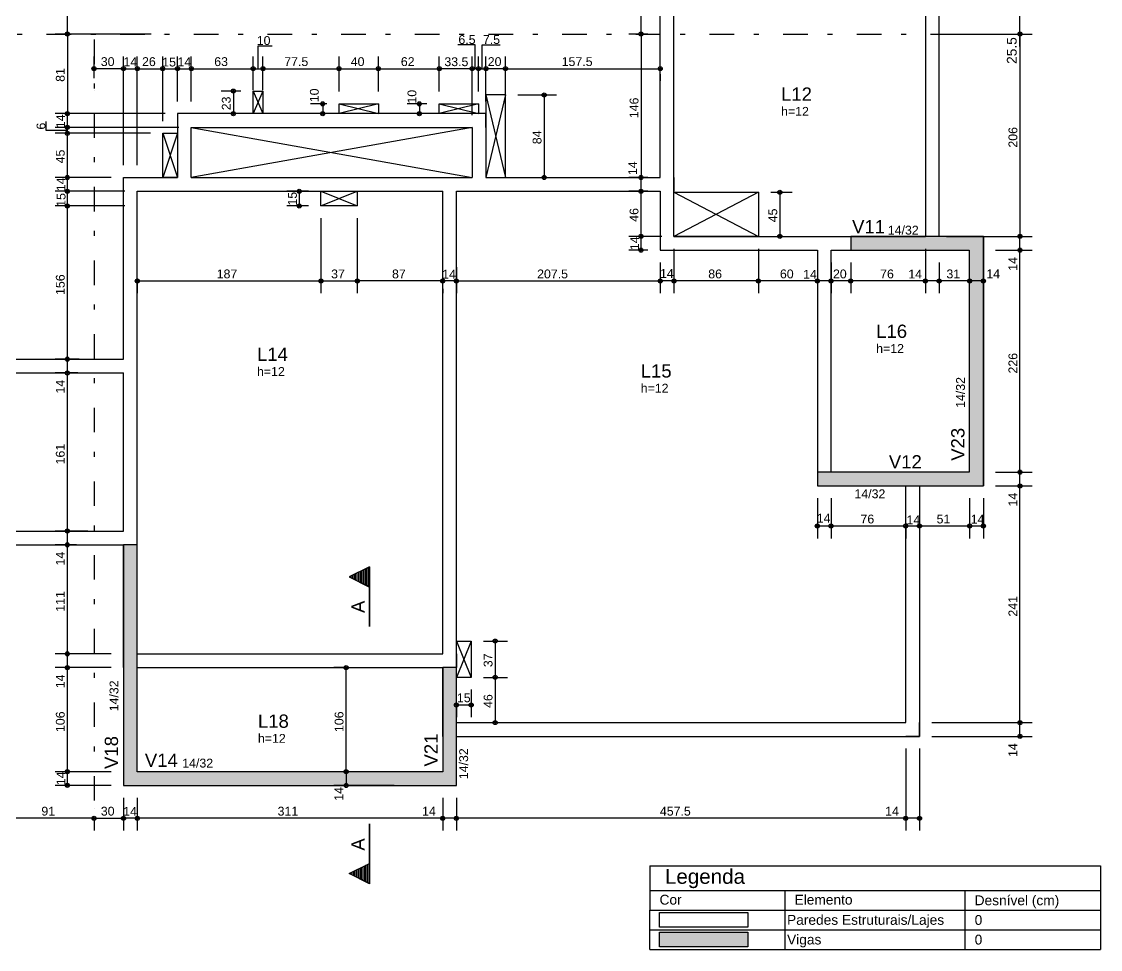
# Model space of a CAD drawing. Extents: x 0 to 119, y 0 to 84.
# Drawn here: x 25.12 to 47.09, y 36.44 to 55.34 of the extents above; entities that cross this region are included whole.
import ezdxf

# ---------------------------------------------------------------- set-up
doc = ezdxf.new("R2010")
doc.units = 0
doc.header["$MEASUREMENT"] = 0
doc.linetypes.add('ESTILO_TQS_0003', pattern=[1.5, 0.5, -0.4, 0.1, -0.5])
for name, color, linetype in [('10', 252, 'CONTINUOUS'), ('18', 6, 'CONTINUOUS'), ('20', 1, 'CONTINUOUS'), ('25', 130, 'CONTINUOUS'), ('3', 7, 'CONTINUOUS'), ('32', 250, 'CONTINUOUS'), ('37', 7, 'CONTINUOUS'), ('38', 7, 'CONTINUOUS'), ('9', 8, 'CONTINUOUS')]:
    doc.layers.add(name, color=color, linetype=linetype)
doc.styles.add('TQS_ARIAL', font='arial.ttf')

msp = doc.modelspace()

# ---------------------------------------------------------------- linework, layer by layer
at = {"layer": '10', "color": 252, "linetype": 'Continuous'}
for p, q in [((29.831946, 53.92191), (30.031946, 53.46191)), ((30.031946, 53.92191), (29.831946, 53.46191)), ((34.57158, 53.84158), (34.97158, 52.16158)), ((34.97158, 53.84158), (34.57158, 52.16158)), ((31.581514, 53.661696), (32.381514, 53.46158)), ((32.381514, 53.661696), (31.581514, 53.46158)), ((33.621496, 53.661696), (34.421496, 53.461696)), ((34.421496, 53.661696), (33.621496, 53.461696)), ((28.57158, 53.18158), (34.29158, 52.16158)), ((34.29158, 53.18158), (28.57158, 52.16158)), ((27.99158, 53.06158), (28.29158, 52.16158)), ((28.29158, 53.06158), (27.99158, 52.16158)), ((31.212033, 51.881608), (31.952033, 51.581608)), ((31.212033, 51.581608), (31.952033, 51.881608)), ((38.401624, 51.86158), (40.121621, 50.96158)), ((40.121621, 51.86158), (38.401624, 50.96158)), ((33.97158, 42.722565), (34.27158, 41.982565)), ((34.27158, 42.722565), (33.97158, 41.982565))]:
    msp.add_line(p, q, dxfattribs=at)
for points in [[(29.831946, 53.92191), (30.031946, 53.92191), (30.031946, 53.46191), (29.831946, 53.46191), (29.831946, 53.92191)], [(34.57158, 52.16158), (34.97158, 52.16158), (34.97158, 53.84158), (34.57158, 53.84158), (34.57158, 52.16158)], [(31.581514, 53.661696), (32.381514, 53.661696), (32.381514, 53.46158), (31.581514, 53.46158), (31.581514, 53.661696)], [(33.621496, 53.661696), (34.421496, 53.661696), (34.421496, 53.461696), (33.621496, 53.461696), (33.621496, 53.661696)], [(28.29158, 52.16158), (27.99158, 52.16158), (27.99158, 53.06158), (28.29158, 53.06158), (28.29158, 52.16158)], [(31.952033, 51.581608), (31.212033, 51.581608), (31.212033, 51.881608), (31.952033, 51.881608), (31.952033, 51.581608)], [(38.401624, 51.86158), (40.121621, 51.86158), (40.121621, 50.96158), (38.401624, 50.96158), (38.401624, 51.86158)], [(33.97158, 41.982565), (33.97158, 42.722565), (34.27158, 42.722565), (34.27158, 41.982565), (33.97158, 41.982565)]]:
    msp.add_lwpolyline(points, dxfattribs=at)
at = {"layer": '18', "color": 6, "linetype": 'ESTILO_TQS_0003'}
msp.add_line((26.59158, 75.972553), (26.59158, 39.08876), dxfattribs=at)
at = {"layer": '20', "color": 1, "linetype": 'ESTILO_TQS_0003'}
msp.add_line((10.627108, 55.08158), (45.984108, 55.08158), dxfattribs=at)
at = {"layer": '25', "color": 130, "linetype": 'Continuous'}
for points in [[(44.70158, 50.96158), (42.001624, 50.96158), (42.001624, 50.68158), (44.411622, 50.68158), (44.411622, 46.16158), (41.321624, 46.16158), (41.321624, 45.88158), (44.70158, 45.88158), (44.70158, 50.96158)], [(27.19158, 44.681629), (27.19158, 39.78044), (33.97158, 39.78044), (33.97158, 42.18158), (33.69158, 42.18158), (33.69158, 40.061465), (27.47158, 40.061465), (27.47158, 44.681629), (27.19158, 44.681629)], [(38.107709, 36.793181), (39.907709, 36.793181), (39.907709, 36.493181), (38.107709, 36.493181), (38.107709, 36.793181)]]:
    msp.add_lwpolyline(points, dxfattribs=at)
for points in [[(44.411622, 50.68158), (44.70158, 50.96158), (42.001624, 50.96158)], [(44.411622, 50.68158), (42.001624, 50.96158), (42.001624, 50.68158)], [(44.411622, 50.68158), (44.70158, 45.88158), (44.70158, 50.96158)], [(44.411622, 50.68158), (44.411622, 46.16158), (44.70158, 45.88158)], [(41.321624, 46.16158), (41.321624, 45.88158), (44.70158, 45.88158)], [(41.321624, 46.16158), (44.70158, 45.88158), (44.411622, 46.16158)], [(27.47158, 40.061465), (27.47158, 44.681629), (27.19158, 44.681629)], [(27.47158, 40.061465), (27.19158, 44.681629), (27.19158, 39.78044)], [(33.69158, 42.18158), (33.69158, 40.061465), (33.97158, 39.78044)], [(33.69158, 42.18158), (33.97158, 39.78044), (33.97158, 42.18158)], [(27.47158, 40.061465), (27.19158, 39.78044), (33.97158, 39.78044)], [(27.47158, 40.061465), (33.97158, 39.78044), (33.69158, 40.061465)], [(38.107709, 36.793181), (39.907709, 36.793181), (39.907709, 36.493181)], [(38.107709, 36.793181), (39.907709, 36.493181), (38.107709, 36.493181)], [(38.107709, 36.793181), (38.107709, 36.493181), (38.107709, 36.793181)]]:
    msp.add_solid(points, dxfattribs=at)
at = {"layer": '3', "color": 7, "linetype": 'Continuous'}
for p, q in [((44.70158, 50.96158), (44.70158, 45.881582)), ((44.70158, 50.96158), (44.70158, 45.881582)), ((27.19158, 44.681629), (27.19158, 39.78044)), ((27.47158, 44.681629), (27.19158, 44.681629)), ((27.47158, 40.061465), (27.47158, 44.681629)), ((32.199799, 44.23615), (31.784967, 44.028734)), ((32.198061, 44.233329), (31.788869, 44.028734)), ((32.072159, 44.170377), (32.072159, 43.88709)), ((32.104069, 44.186332), (32.104069, 43.871135)), ((32.135979, 44.202287), (32.135979, 43.85518)), ((32.167889, 44.218243), (32.167889, 43.839224)), ((32.19806, 44.233329), (32.19806, 43.020195)), ((32.199799, 43.020195), (32.199799, 44.23615)), ((31.784967, 44.028734), (32.198061, 43.822187)), ((31.78887, 44.028734), (32.19806, 43.824138)), ((31.816877, 44.042738), (31.816877, 44.014731)), ((31.848787, 44.058692), (31.848787, 43.998776)), ((31.880698, 44.074648), (31.880698, 43.982821)), ((31.912608, 44.090602), (31.912608, 43.966866)), ((31.944518, 44.106556), (31.944518, 43.950911)), ((31.976617, 44.122606), (31.97643, 43.934955)), ((32.008338, 44.138465), (32.008338, 43.919001)), ((32.040248, 44.15442), (32.040248, 43.903046)), ((33.97158, 42.18158), (33.69158, 42.18158)), ((33.69158, 42.18158), (33.69158, 40.061465)), ((33.97158, 39.781465), (33.97158, 42.18158)), ((33.69158, 40.061465), (27.47158, 40.061465)), ((27.19158, 39.78044), (33.97158, 39.78044)), ((32.19806, 37.784691), (32.19806, 38.997825)), ((32.199799, 38.997825), (32.199799, 37.78187)), ((31.784967, 37.989286), (32.198061, 38.195833)), ((31.78887, 37.989286), (32.19806, 38.193882)), ((31.848787, 37.959328), (31.848787, 38.019244)), ((31.880698, 37.943373), (31.880698, 38.035199)), ((31.912608, 37.927418), (31.912608, 38.051154)), ((31.944518, 37.911464), (31.944518, 38.067109)), ((31.976617, 37.895414), (31.97643, 38.083065)), ((32.008338, 37.879555), (32.008338, 38.099019)), ((32.040248, 37.8636), (32.040248, 38.114974)), ((32.072159, 37.847644), (32.072159, 38.13093)), ((32.104069, 37.831688), (32.104069, 38.146885)), ((32.135979, 37.815733), (32.135979, 38.162841)), ((32.167889, 37.799777), (32.167889, 38.178796)), ((37.907709, 38.143181), (37.907709, 37.243181)), ((37.907709, 38.143181), (47.085941, 38.143181)), ((47.085941, 38.143181), (47.085941, 37.243181)), ((32.199799, 37.78187), (31.784967, 37.989286)), ((32.198061, 37.784691), (31.788869, 37.989286)), ((31.816877, 37.975283), (31.816877, 38.00329)), ((37.907709, 37.643181), (47.085941, 37.643181)), ((40.657709, 37.643181), (40.657709, 37.243181)), ((44.328017, 37.643181), (44.328017, 37.243181)), ((44.328017, 37.643181), (44.328017, 37.243181)), ((37.907709, 37.243181), (47.085941, 37.243181)), ((37.907709, 36.843181), (37.907709, 37.243181)), ((40.657709, 37.243181), (40.657709, 36.843181)), ((44.328017, 37.243181), (44.328017, 36.843181)), ((44.328017, 37.243181), (44.328017, 36.843181)), ((47.085941, 37.243181), (47.085941, 36.843181)), ((37.907709, 36.843181), (47.085941, 36.843181)), ((37.907709, 36.843181), (47.085941, 36.843181)), ((37.907709, 36.843181), (47.085941, 36.843181)), ((37.907709, 36.843181), (47.085941, 36.843181)), ((37.907709, 36.843181), (47.085941, 36.843181)), ((37.907709, 36.843181), (47.085941, 36.843181)), ((37.907709, 36.443181), (37.907709, 36.843181)), ((40.657709, 36.843181), (40.657709, 36.443181)), ((44.328017, 36.843181), (44.328017, 36.443181)), ((44.328017, 36.843181), (44.328017, 36.443181)), ((47.085941, 36.843181), (47.085941, 36.443181)), ((37.907709, 36.443181), (47.085941, 36.443181)), ((37.907709, 36.443181), (47.085941, 36.443181))]:
    msp.add_line(p, q, dxfattribs=at)
for points in [[(44.70158, 50.96158), (42.001624, 50.96158), (42.001624, 50.68158), (44.411622, 50.68158), (44.411622, 46.16158), (41.321624, 46.16158), (41.321624, 45.88158), (44.70158, 45.88158), (44.70158, 50.96158)], [(32.19806, 44.233329), (31.78887, 44.028734), (32.19806, 43.824138), (32.19806, 44.233329)], [(32.19806, 37.784692), (31.78887, 37.989286), (32.19806, 38.193882), (32.19806, 37.784692)], [(38.107709, 37.193181), (39.907709, 37.193181), (39.907709, 36.893181), (38.107709, 36.893181), (38.107709, 37.193181)], [(38.107709, 36.793181), (39.907709, 36.793181), (39.907709, 36.493181), (38.107709, 36.493181), (38.107709, 36.793181)]]:
    msp.add_lwpolyline(points, dxfattribs=at)
at = {"layer": '32', "color": 250, "linetype": 'Continuous'}
for p, q in [((26.048156, 55.08158), (26.048156, 57.98158)), ((37.732143, 55.08158), (37.732143, 57.98158)), ((45.44786, 54.83158), (45.44786, 55.84158)), ((27.489187, 55.08158), (25.798156, 55.08158)), ((27.753924, 55.08158), (25.798156, 55.08158)), ((26.048156, 55.08158), (26.048156, 53.46158)), ((27.739187, 55.08158), (27.739187, 55.08158)), ((28.003924, 55.08158), (28.003924, 55.08158)), ((37.871624, 55.08158), (37.482143, 55.08158)), ((37.871624, 55.08158), (37.482143, 55.08158)), ((37.732143, 55.08158), (37.732143, 52.16158)), ((38.121624, 55.08158), (38.121624, 55.08158)), ((38.121624, 55.08158), (38.121624, 55.08158)), ((43.701624, 55.08158), (43.701624, 55.08158)), ((43.951624, 55.08158), (45.69786, 55.08158)), ((44.824742, 55.08158), (44.824742, 55.08158)), ((45.074742, 55.08158), (45.69786, 55.08158)), ((45.44786, 55.08158), (45.44786, 50.96158)), ((26.59158, 54.187115), (26.59158, 54.627128)), ((27.19158, 52.41158), (27.19158, 54.627128)), ((27.19158, 52.41158), (27.19158, 54.627128)), ((27.47158, 52.41158), (27.47158, 54.627128)), ((27.47158, 52.41158), (27.47158, 54.627128)), ((27.99158, 53.31158), (27.99158, 54.627128)), ((27.99158, 53.31158), (27.99158, 54.627128)), ((28.29158, 53.71158), (28.29158, 54.627128)), ((28.29158, 53.71158), (28.29158, 54.627128)), ((28.57158, 53.71158), (28.57158, 54.627128)), ((28.57158, 53.71158), (28.57158, 54.627128)), ((29.831946, 53.94191), (29.831946, 54.627128)), ((29.831946, 53.94191), (29.831946, 54.627128)), ((30.031946, 53.94191), (30.031946, 54.627128)), ((30.031946, 53.94191), (30.031946, 54.627128)), ((31.581514, 53.911696), (31.581514, 54.627128)), ((31.581514, 53.911696), (31.581514, 54.627128)), ((32.381514, 53.911696), (32.381514, 54.627128)), ((32.381514, 53.911696), (32.381514, 54.627128)), ((33.621496, 53.911696), (33.621496, 54.627128)), ((33.621496, 53.911696), (33.621496, 54.627128)), ((34.29158, 53.43158), (34.29158, 54.627128)), ((34.29158, 53.43158), (34.29158, 54.627128)), ((34.421496, 53.911696), (34.421496, 54.627128)), ((34.421496, 53.911696), (34.421496, 54.627128)), ((34.57158, 53.96158), (34.57158, 54.627128)), ((34.57158, 53.71158), (34.57158, 54.627128)), ((34.97158, 53.831662), (34.97158, 54.627128)), ((34.97158, 53.831662), (34.97158, 54.627128)), ((38.121624, 54.514465), (38.121624, 54.514465)), ((27.19158, 54.377128), (26.59158, 54.377128)), ((27.19158, 54.377128), (27.47158, 54.377128)), ((27.47158, 54.377128), (27.99158, 54.377128)), ((27.99158, 54.377128), (28.29158, 54.377128)), ((28.29158, 54.377128), (28.57158, 54.377128)), ((28.57158, 54.377128), (29.831946, 54.377128)), ((29.831946, 54.377128), (30.031946, 54.377128)), ((30.031946, 54.377128), (31.581514, 54.377128)), ((31.581514, 54.377128), (32.381514, 54.377128)), ((32.381514, 54.377128), (33.621496, 54.377128)), ((34.29158, 54.377128), (33.621496, 54.377128)), ((34.421496, 54.377128), (34.29158, 54.377128)), ((34.421496, 54.377128), (34.57158, 54.377128)), ((34.97158, 54.377128), (34.57158, 54.377128)), ((34.97158, 54.377128), (38.121624, 54.377128)), ((38.121624, 54.264465), (38.121624, 54.127128)), ((26.59158, 53.937115), (26.59158, 53.937115)), ((29.581946, 53.92191), (29.178577, 53.92191)), ((29.428577, 53.92191), (29.428577, 53.46191)), ((29.831946, 53.92191), (29.831946, 53.92191)), ((34.97158, 53.84158), (34.97158, 53.84158)), ((35.22158, 53.84158), (36.007595, 53.84158)), ((35.757595, 53.84158), (35.757595, 52.16158)), ((29.831946, 53.69191), (29.831946, 53.69191)), ((29.831946, 53.69191), (29.831946, 53.69191)), ((30.031946, 53.69191), (30.031946, 53.69191)), ((30.031946, 53.69191), (30.031946, 53.69191)), ((31.331514, 53.661696), (30.99893, 53.661696)), ((31.24893, 53.661696), (31.24893, 53.46158)), ((31.581514, 53.661696), (31.581514, 53.661696)), ((31.581514, 53.661696), (31.581514, 53.661696)), ((31.581514, 53.661696), (31.581514, 53.661696)), ((32.381514, 53.661696), (32.381514, 53.661696)), ((32.381514, 53.661696), (32.381514, 53.661696)), ((33.371496, 53.661696), (32.967889, 53.661696)), ((33.217889, 53.661696), (33.217889, 53.461696)), ((33.621496, 53.661696), (33.621496, 53.661696)), ((33.621496, 53.661696), (33.621496, 53.661696)), ((33.621496, 53.661696), (33.621496, 53.661696)), ((34.421496, 53.661696), (34.421496, 53.661696)), ((34.421496, 53.661696), (34.421496, 53.661696)), ((34.57158, 53.71158), (34.57158, 53.71158)), ((28.04158, 53.46158), (25.798156, 53.46158)), ((28.04158, 53.46158), (25.798156, 53.46158)), ((26.048156, 53.18158), (26.048156, 53.46158)), ((28.29158, 53.46158), (28.29158, 53.46158)), ((28.29158, 53.46158), (28.29158, 53.46158)), ((28.29158, 53.46158), (28.29158, 53.46158)), ((28.29158, 53.46158), (28.29158, 53.46158)), ((28.57158, 53.46158), (28.57158, 53.46158)), ((28.57158, 53.46158), (28.57158, 53.46158)), ((29.581946, 53.46191), (29.178577, 53.46191)), ((29.831946, 53.46191), (29.831946, 53.46191)), ((31.331514, 53.46158), (30.99893, 53.46158)), ((31.581514, 53.46158), (31.581514, 53.46158)), ((33.371496, 53.461696), (32.967889, 53.461696)), ((33.621496, 53.461696), (33.621496, 53.461696)), ((34.57158, 53.46158), (34.57158, 53.46158)), ((34.97158, 53.581662), (34.97158, 53.581662)), ((34.97158, 53.581662), (34.97158, 53.581662)), ((28.04158, 53.18158), (25.798156, 53.18158)), ((28.32158, 53.18158), (25.798156, 53.18158)), ((26.048156, 53.06158), (26.048156, 53.18158)), ((28.29158, 53.18158), (28.29158, 53.18158)), ((28.57158, 53.18158), (28.57158, 53.18158)), ((34.29158, 53.18158), (34.29158, 53.18158)), ((34.29158, 53.18158), (34.29158, 53.18158)), ((27.74158, 53.06158), (25.798156, 53.06158)), ((27.74158, 53.06158), (25.798156, 53.06158)), ((26.048156, 52.16158), (26.048156, 53.06158)), ((27.99158, 53.06158), (27.99158, 53.06158)), ((27.99158, 53.06158), (27.99158, 53.06158)), ((27.99158, 53.06158), (27.99158, 53.06158)), ((27.99158, 53.06158), (27.99158, 53.06158)), ((26.94158, 52.16158), (25.798156, 52.16158)), ((26.94158, 52.16158), (25.798156, 52.16158)), ((26.048156, 51.88158), (26.048156, 52.16158)), ((27.19158, 52.16158), (27.19158, 52.16158)), ((27.19158, 52.16158), (27.19158, 52.16158)), ((27.19158, 52.16158), (27.19158, 52.16158)), ((27.19158, 52.16158), (27.19158, 52.16158)), ((27.47158, 52.16158), (27.47158, 52.16158)), ((27.47158, 52.16158), (27.47158, 52.16158)), ((34.98158, 52.16158), (34.98158, 52.16158)), ((35.23158, 52.16158), (36.007595, 52.16158)), ((37.871624, 52.16158), (37.482143, 52.16158)), ((37.871624, 52.16158), (37.482143, 52.16158)), ((37.732143, 51.88158), (37.732143, 52.16158)), ((38.121624, 52.16158), (38.121624, 52.16158)), ((38.121624, 52.16158), (38.121624, 52.16158)), ((27.221453, 51.881608), (25.798156, 51.881608)), ((27.22158, 51.88158), (25.798156, 51.88158)), ((26.048156, 51.581608), (26.048156, 51.881608)), ((27.471453, 51.881608), (27.471453, 51.881608)), ((27.47158, 51.88158), (27.47158, 51.88158)), ((30.962033, 51.88158), (30.52021, 51.88158)), ((30.77021, 51.88158), (30.77021, 51.581608)), ((31.212033, 51.88158), (31.212033, 51.88158)), ((37.871624, 51.88158), (37.482143, 51.88158)), ((37.871624, 51.88158), (37.482143, 51.88158)), ((37.732143, 50.96158), (37.732143, 51.88158)), ((38.121624, 51.88158), (38.121624, 51.88158)), ((38.121624, 51.88158), (38.121624, 51.88158)), ((40.121621, 51.86158), (40.121621, 51.86158)), ((40.371621, 51.86158), (40.807994, 51.86158)), ((40.557994, 51.86158), (40.557994, 50.96158)), ((27.221453, 51.581608), (25.798156, 51.581608)), ((27.22158, 51.581608), (25.798156, 51.581608)), ((26.048156, 48.461581), (26.048156, 51.581608)), ((27.471453, 51.581608), (27.471453, 51.581608)), ((27.47158, 51.581608), (27.47158, 51.581608)), ((30.962033, 51.581608), (30.52021, 51.581608)), ((31.212033, 51.581608), (31.212033, 51.581608)), ((31.212033, 51.581608), (31.212033, 51.581608)), ((31.212033, 51.581608), (31.212033, 51.581608)), ((31.952033, 51.581608), (31.952033, 51.581608)), ((31.952033, 51.581608), (31.952033, 51.581608)), ((31.212033, 51.331608), (31.212033, 49.804164)), ((31.212033, 51.331608), (31.212033, 49.804164)), ((31.952033, 51.331608), (31.952033, 49.804164)), ((31.952033, 51.331608), (31.952033, 49.804164)), ((37.871624, 50.96158), (37.482143, 50.96158)), ((38.151624, 50.96158), (37.482143, 50.96158)), ((37.732143, 50.68158), (37.732143, 50.96158)), ((38.121624, 50.96158), (38.121624, 50.96158)), ((38.401624, 50.96158), (38.401624, 50.96158)), ((38.401624, 50.96158), (38.401624, 50.96158)), ((40.121621, 50.96158), (40.121621, 50.96158)), ((40.121621, 50.96158), (40.121621, 50.96158)), ((40.121621, 50.96158), (40.121621, 50.96158)), ((40.371621, 50.96158), (40.807994, 50.96158)), ((43.521624, 50.96158), (43.521624, 50.96158)), ((43.701624, 50.96158), (43.701624, 50.96158)), ((43.951624, 50.96158), (45.69786, 50.96158)), ((44.701624, 50.961582), (44.701624, 50.961582)), ((44.951624, 50.961582), (45.69786, 50.961582)), ((45.44786, 50.68158), (45.44786, 50.961582)), ((33.97158, 50.588708), (33.97158, 50.588708)), ((37.871624, 50.68158), (37.482143, 50.68158)), ((38.121624, 50.68158), (38.121624, 50.68158)), ((38.121624, 50.68158), (38.121624, 50.68158)), ((38.121624, 50.68158), (38.121624, 50.68158)), ((38.401624, 50.71158), (38.401624, 49.804164)), ((38.401624, 50.68158), (38.401624, 50.68158)), ((40.121621, 50.71158), (40.121621, 49.804164)), ((40.121621, 50.71158), (40.121621, 49.804164)), ((41.321624, 50.68158), (41.321624, 50.68158)), ((41.321624, 50.68158), (41.321624, 50.68158)), ((41.601624, 50.68158), (41.601624, 50.68158)), ((42.001624, 50.68158), (42.001624, 50.68158)), ((42.001624, 50.681578), (42.001624, 50.681578)), ((43.521624, 50.71158), (43.521624, 49.804164)), ((43.521624, 50.681578), (43.521624, 50.681578)), ((43.801624, 50.681578), (43.801624, 50.681578)), ((43.801624, 50.681578), (43.801624, 50.681578)), ((44.701624, 50.68158), (44.701624, 50.68158)), ((44.701624, 50.68158), (44.701624, 50.68158)), ((44.951624, 50.68158), (45.69786, 50.68158)), ((44.951624, 50.68158), (45.69786, 50.68158)), ((45.44786, 46.161582), (45.44786, 50.68158)), ((27.47158, 50.355975), (27.47158, 50.355975)), ((33.97158, 50.338708), (33.97158, 49.804164)), ((33.97158, 50.338708), (33.97158, 50.338708)), ((38.121624, 50.43158), (38.121624, 49.804164)), ((38.121624, 50.43158), (38.121624, 49.804164)), ((38.401624, 50.43158), (38.401624, 49.804164)), ((41.321624, 50.43158), (41.321624, 49.804164)), ((41.321624, 50.43158), (41.321624, 49.804164)), ((41.601624, 50.43158), (41.601624, 49.804164)), ((42.001624, 50.43158), (42.001624, 49.804164)), ((42.001624, 50.431578), (42.001624, 49.804164)), ((43.521624, 50.431578), (43.521624, 49.804164)), ((43.801624, 50.431578), (43.801624, 49.804164)), ((43.801624, 50.431578), (43.801624, 49.804164)), ((27.47158, 50.105975), (27.47158, 49.804164)), ((33.69158, 50.147325), (33.69158, 50.147325)), ((33.69158, 50.147325), (33.69158, 50.147325)), ((41.601624, 50.288022), (41.601624, 50.288022)), ((44.701622, 50.133607), (44.701622, 50.133607)), ((27.47158, 50.054164), (31.212033, 50.054164)), ((31.212033, 50.054164), (31.952033, 50.054164)), ((33.69158, 50.054164), (31.952033, 50.054164)), ((33.97158, 50.054164), (33.69158, 50.054164)), ((33.69158, 49.897325), (33.69158, 49.804164)), ((33.69158, 49.897325), (33.69158, 49.804164)), ((33.97158, 50.088708), (33.97158, 49.804164)), ((33.97158, 50.054164), (38.121624, 50.054164)), ((38.401624, 50.054164), (38.121624, 50.054164)), ((40.121621, 50.054164), (38.401624, 50.054164)), ((41.321624, 50.054164), (40.121621, 50.054164)), ((41.601624, 50.054164), (41.321624, 50.054164)), ((42.001624, 50.054164), (41.601624, 50.054164)), ((41.601624, 50.038022), (41.601624, 49.804164)), ((43.521624, 50.054164), (42.001624, 50.054164)), ((43.801624, 50.054164), (43.521624, 50.054164)), ((44.421624, 50.054164), (43.801624, 50.054164)), ((44.701622, 50.054165), (44.421624, 50.054165)), ((44.421624, 50.054165), (44.421624, 50.054165)), ((44.421624, 50.054165), (44.421624, 50.054165)), ((44.701622, 49.883607), (44.701622, 49.804165)), ((26.290223, 48.461581), (25.798156, 48.461581)), ((26.290223, 48.461581), (25.798156, 48.461581)), ((26.048156, 48.181581), (26.048156, 48.461581)), ((26.540223, 48.461581), (26.540223, 48.461581)), ((26.540223, 48.461581), (26.540223, 48.461581)), ((26.259261, 48.181581), (25.798156, 48.181581)), ((26.259261, 48.181581), (25.798156, 48.181581)), ((26.048156, 44.961629), (26.048156, 48.181581)), ((26.509261, 48.181581), (26.509261, 48.181581)), ((26.509261, 48.181581), (26.509261, 48.181581)), ((44.701624, 46.161582), (44.701624, 46.161582)), ((44.701624, 46.161582), (44.701624, 46.161582)), ((44.951624, 46.161582), (45.69786, 46.161582)), ((44.951624, 46.161582), (45.69786, 46.161582)), ((45.44786, 45.88158), (45.44786, 46.161582)), ((41.321624, 45.881578), (41.321624, 45.881578)), ((41.601624, 45.881578), (41.601624, 45.881578)), ((41.601624, 45.881578), (41.601624, 45.881578)), ((44.421624, 45.88158), (44.421624, 45.88158)), ((44.421624, 45.88158), (44.421624, 45.88158)), ((44.701624, 45.88158), (44.701624, 45.88158)), ((44.701624, 45.88158), (44.701624, 45.88158)), ((44.701624, 45.88158), (44.701624, 45.88158)), ((44.951624, 45.88158), (45.69786, 45.88158)), ((44.951624, 45.88158), (45.69786, 45.88158)), ((45.44786, 41.06158), (45.44786, 45.88158)), ((41.321624, 45.631578), (41.321624, 44.813496)), ((41.601624, 45.631578), (41.601624, 44.813496)), ((41.601624, 45.631578), (41.601624, 44.813496)), ((44.421624, 45.63158), (44.421624, 44.813498)), ((44.421624, 45.63158), (44.421624, 44.813498)), ((44.701624, 45.63158), (44.701624, 44.813498)), ((43.121707, 45.373039), (43.121707, 45.373039)), ((43.121707, 45.373039), (43.121707, 45.373039)), ((43.401707, 45.36707), (43.401707, 45.36707)), ((43.401707, 45.36707), (43.401707, 45.36707)), ((41.601624, 45.063496), (41.321624, 45.063496)), ((43.121707, 45.063496), (41.601624, 45.063496)), ((43.121707, 45.123039), (43.121707, 44.813496)), ((43.121707, 45.123039), (43.121707, 44.813496)), ((43.401707, 45.063496), (43.121707, 45.063496)), ((43.401707, 45.11707), (43.401707, 44.813498)), ((43.401707, 45.11707), (43.401707, 44.813496)), ((44.421624, 45.063498), (43.401707, 45.063498)), ((44.701624, 45.063498), (44.421624, 45.063498)), ((26.466013, 44.961629), (25.798156, 44.961629)), ((26.466013, 44.961629), (25.798156, 44.961629)), ((26.048156, 44.681629), (26.048156, 44.961629)), ((26.716013, 44.961629), (26.716013, 44.961629)), ((26.716013, 44.961629), (26.716013, 44.961629)), ((26.23572, 44.681629), (25.798156, 44.681629)), ((26.23572, 44.681629), (25.798156, 44.681629)), ((26.048156, 42.46158), (26.048156, 44.681629)), ((26.48572, 44.681629), (26.48572, 44.681629)), ((26.48572, 44.681629), (26.48572, 44.681629)), ((34.27158, 42.722565), (34.27158, 42.722565)), ((34.52158, 42.722565), (35.010021, 42.722565)), ((34.760021, 42.722565), (34.760021, 41.982565)), ((26.94158, 42.46158), (25.798156, 42.46158)), ((26.94158, 42.46158), (25.798156, 42.46158)), ((26.048156, 42.18158), (26.048156, 42.46158)), ((27.19158, 42.46158), (27.19158, 42.46158)), ((27.19158, 42.46158), (27.19158, 42.46158)), ((26.94158, 42.18158), (25.798156, 42.18158)), ((26.94158, 42.18158), (25.798156, 42.18158)), ((26.048156, 40.061465), (26.048156, 42.18158)), ((27.19158, 42.18158), (27.19158, 42.18158)), ((27.19158, 42.18158), (27.19158, 42.18158)), ((31.724278, 42.18158), (31.475269, 42.18158)), ((31.725269, 40.061465), (31.725269, 42.18158)), ((31.974278, 42.18158), (31.974278, 42.18158)), ((34.27158, 41.982565), (34.27158, 41.982565)), ((34.27158, 41.982565), (34.27158, 41.982565)), ((34.27158, 41.982565), (34.27158, 41.982565)), ((34.52158, 41.982565), (35.010021, 41.982565)), ((34.52158, 41.982565), (35.010021, 41.982565)), ((34.760021, 41.982565), (34.760021, 41.06158)), ((33.97158, 41.680753), (33.97158, 41.680753)), ((34.27158, 41.732565), (34.27158, 41.172404)), ((33.97158, 41.430753), (33.97158, 41.172404)), ((33.97158, 41.422404), (34.27158, 41.422404)), ((34.482704, 41.06158), (34.482704, 41.06158)), ((34.732704, 41.06158), (35.010021, 41.06158)), ((43.401707, 41.06158), (43.401707, 41.06158)), ((43.401707, 41.06158), (43.401707, 41.06158)), ((43.651707, 41.06158), (45.69786, 41.06158)), ((43.651707, 41.06158), (45.69786, 41.06158)), ((45.44786, 40.78158), (45.44786, 41.06158)), ((43.121707, 40.78158), (43.121707, 40.78158)), ((43.121707, 40.78158), (43.121707, 40.78158)), ((43.401707, 40.78158), (43.401707, 40.78158)), ((43.401707, 40.78158), (43.401707, 40.78158)), ((43.651707, 40.78158), (45.69786, 40.78158)), ((43.121707, 40.53158), (43.121707, 38.864472)), ((43.121707, 40.53158), (43.121707, 38.864472)), ((43.401707, 40.53158), (43.401707, 38.864472)), ((26.94158, 40.061465), (25.798156, 40.061465)), ((26.94158, 40.061465), (25.798156, 40.061465)), ((26.048156, 39.782273), (26.048156, 40.061465)), ((27.19158, 40.061465), (27.19158, 40.061465)), ((27.19158, 40.061465), (27.19158, 40.061465)), ((32.533777, 40.061465), (31.475269, 40.061465)), ((31.796118, 40.061465), (31.475269, 40.061465)), ((31.725269, 40.061465), (31.725269, 39.781465)), ((32.046118, 40.061465), (32.046118, 40.061465)), ((32.783777, 40.061465), (32.783777, 40.061465)), ((26.942381, 39.782273), (25.798156, 39.782273)), ((27.19158, 39.78044), (27.19158, 39.78044)), ((27.19158, 39.78044), (27.19158, 39.78044)), ((27.192381, 39.782273), (27.192381, 39.782273)), ((27.47158, 39.78044), (27.47158, 39.78044)), ((27.47158, 39.78044), (27.47158, 39.78044)), ((32.706697, 39.781465), (31.475269, 39.781465)), ((32.956697, 39.781465), (32.956697, 39.781465)), ((33.69158, 39.78044), (33.69158, 39.78044)), ((33.69158, 39.78044), (33.69158, 39.78044)), ((33.97158, 39.78044), (33.97158, 39.78044)), ((33.97158, 39.78044), (33.97158, 39.78044)), ((27.19158, 39.53044), (27.19158, 38.864472)), ((27.19158, 39.53044), (27.19158, 38.864472)), ((27.47158, 39.53044), (27.47158, 38.864472)), ((27.47158, 39.53044), (27.47158, 38.864472)), ((33.69158, 39.53044), (33.69158, 38.864472)), ((33.69158, 39.53044), (33.69158, 38.864472)), ((33.97158, 39.53044), (33.97158, 38.864472)), ((33.97158, 39.53044), (33.97158, 38.864472)), ((26.59158, 39.114472), (24.77158, 39.114472)), ((26.59158, 39.316988), (26.59158, 39.316988)), ((26.59158, 39.316988), (26.59158, 39.316988)), ((26.59158, 39.114472), (27.19158, 39.114472)), ((27.47158, 39.114472), (27.19158, 39.114472)), ((33.69158, 39.114472), (27.47158, 39.114472)), ((33.97158, 39.114472), (33.69158, 39.114472)), ((43.121707, 39.114472), (33.97158, 39.114472)), ((43.401707, 39.114472), (43.121707, 39.114472)), ((26.59158, 39.066988), (26.59158, 38.864472)), ((26.59158, 39.066988), (26.59158, 38.864472))]:
    msp.add_line(p, q, dxfattribs=at)
for points in [[(29.931946, 54.377128), (29.931946, 54.839559), (30.2202, 54.839559)], [(34.356538, 54.377128), (34.356538, 54.860349), (34.003233, 54.860349)], [(34.496538, 54.377128), (34.496538, 54.860349), (34.863825, 54.860349)], [(26.048156, 53.12158), (25.61934, 53.12158), (25.61934, 53.299375)]]:
    msp.add_lwpolyline(points, dxfattribs=at)
for centre, radius in [((26.048156, 55.08158), 0.041625), ((26.048156, 55.08158), 0.041625), ((26.048156, 55.08158), 0.02075), ((26.048156, 55.08158), 0.02075), ((37.732143, 55.08158), 0.041625), ((37.732143, 55.08158), 0.041625), ((37.732143, 55.08158), 0.02075), ((37.732143, 55.08158), 0.02075), ((45.44786, 55.08158), 0.041625), ((45.44786, 55.08158), 0.04), ((45.44786, 55.08158), 0.02075), ((45.44786, 55.08158), 0.02), ((26.59158, 54.377128), 0.041625), ((26.59158, 54.377128), 0.02075), ((27.19158, 54.377128), 0.041625), ((27.19158, 54.377128), 0.041625), ((27.19158, 54.377128), 0.02075), ((27.19158, 54.377128), 0.02075), ((27.47158, 54.377128), 0.041625), ((27.47158, 54.377128), 0.041625), ((27.47158, 54.377128), 0.02075), ((27.47158, 54.377128), 0.02075), ((27.99158, 54.377128), 0.041625), ((27.99158, 54.377128), 0.041625), ((27.99158, 54.377128), 0.02075), ((27.99158, 54.377128), 0.02075), ((28.29158, 54.377128), 0.041625), ((28.29158, 54.377128), 0.041625), ((28.29158, 54.377128), 0.02075), ((28.29158, 54.377128), 0.02075), ((28.57158, 54.377128), 0.041625), ((28.57158, 54.377128), 0.041625), ((28.57158, 54.377128), 0.02075), ((28.57158, 54.377128), 0.02075), ((29.831946, 54.377128), 0.041625), ((29.831946, 54.377128), 0.041625), ((29.831946, 54.377128), 0.02075), ((29.831946, 54.377128), 0.02075), ((30.031946, 54.377128), 0.041625), ((30.031946, 54.377128), 0.041625), ((30.031946, 54.377128), 0.02075), ((30.031946, 54.377128), 0.02075), ((31.581514, 54.377128), 0.041625), ((31.581514, 54.377128), 0.041625), ((31.581514, 54.377128), 0.02075), ((31.581514, 54.377128), 0.02075), ((32.381514, 54.377128), 0.041625), ((32.381514, 54.377128), 0.041625), ((32.381514, 54.377128), 0.02075), ((32.381514, 54.377128), 0.02075), ((33.621496, 54.377128), 0.041625), ((33.621496, 54.377128), 0.041625), ((33.621496, 54.377128), 0.02075), ((33.621496, 54.377128), 0.02075), ((34.29158, 54.377128), 0.041625), ((34.29158, 54.377128), 0.041625), ((34.29158, 54.377128), 0.02075), ((34.29158, 54.377128), 0.02075), ((34.421496, 54.377128), 0.041625), ((34.421496, 54.377128), 0.041625), ((34.421496, 54.377128), 0.02075), ((34.421496, 54.377128), 0.02075), ((34.57158, 54.377128), 0.041625), ((34.57158, 54.377128), 0.041625), ((34.57158, 54.377128), 0.02075), ((34.57158, 54.377128), 0.02075), ((34.97158, 54.377128), 0.041625), ((34.97158, 54.377128), 0.041625), ((34.97158, 54.377128), 0.02075), ((34.97158, 54.377128), 0.02075), ((38.121624, 54.377128), 0.041625), ((38.121624, 54.377128), 0.02075), ((29.428577, 53.92191), 0.041625), ((29.428577, 53.92191), 0.02075), ((35.757595, 53.84158), 0.041625), ((35.757595, 53.84158), 0.02075), ((31.24893, 53.661696), 0.041625), ((31.24893, 53.661696), 0.02075), ((33.217889, 53.661696), 0.041625), ((33.217889, 53.661696), 0.02075), ((26.048156, 53.46158), 0.041625), ((26.048156, 53.46158), 0.041625), ((26.048156, 53.46158), 0.02075), ((26.048156, 53.46158), 0.02075), ((29.428577, 53.46191), 0.041625), ((29.428577, 53.46191), 0.02075), ((31.24893, 53.46158), 0.041625), ((31.24893, 53.46158), 0.02075), ((33.217889, 53.461696), 0.041625), ((33.217889, 53.461696), 0.02075), ((26.048156, 53.18158), 0.041625), ((26.048156, 53.18158), 0.041625), ((26.048156, 53.18158), 0.02075), ((26.048156, 53.18158), 0.02075), ((26.048156, 53.06158), 0.041625), ((26.048156, 53.06158), 0.041625), ((26.048156, 53.06158), 0.02075), ((26.048156, 53.06158), 0.02075), ((26.048156, 52.16158), 0.041625), ((26.048156, 52.16158), 0.041625), ((26.048156, 52.16158), 0.02075), ((26.048156, 52.16158), 0.02075), ((35.757595, 52.16158), 0.041625), ((35.757595, 52.16158), 0.02075), ((37.732143, 52.16158), 0.041625), ((37.732143, 52.16158), 0.041625), ((37.732143, 52.16158), 0.02075), ((37.732143, 52.16158), 0.02075), ((26.048156, 51.881608), 0.041625), ((26.048156, 51.88158), 0.041625), ((26.048156, 51.881608), 0.02075), ((26.048156, 51.88158), 0.02075), ((30.77021, 51.88158), 0.041625), ((30.77021, 51.88158), 0.02075), ((37.732143, 51.88158), 0.041625), ((37.732143, 51.88158), 0.041625), ((37.732143, 51.88158), 0.02075), ((37.732143, 51.88158), 0.02075), ((40.557994, 51.86158), 0.041625), ((40.557994, 51.86158), 0.02075), ((26.048156, 51.581608), 0.041625), ((26.048156, 51.581608), 0.041625), ((26.048156, 51.581608), 0.02075), ((26.048156, 51.581608), 0.02075), ((30.77021, 51.581608), 0.041625), ((30.77021, 51.581608), 0.02075), ((37.732143, 50.96158), 0.041625), ((37.732143, 50.96158), 0.041625), ((37.732143, 50.96158), 0.02075), ((37.732143, 50.96158), 0.02075), ((40.557994, 50.96158), 0.041625), ((40.557994, 50.96158), 0.02075), ((45.44786, 50.961582), 0.041625), ((45.44786, 50.96158), 0.041625), ((45.44786, 50.961582), 0.02075), ((45.44786, 50.96158), 0.02075), ((37.732143, 50.68158), 0.041625), ((37.732143, 50.68158), 0.02075), ((45.44786, 50.68158), 0.041625), ((45.44786, 50.68158), 0.041625), ((45.44786, 50.68158), 0.02075), ((45.44786, 50.68158), 0.02075), ((27.47158, 50.054164), 0.041625), ((31.212033, 50.054164), 0.041625), ((31.212033, 50.054164), 0.041625), ((31.952033, 50.054164), 0.041625), ((31.952033, 50.054164), 0.041625), ((33.69158, 50.054164), 0.041625), ((33.69158, 50.054164), 0.041625), ((33.97158, 50.054164), 0.041625), ((33.97158, 50.054164), 0.041625), ((38.121624, 50.054164), 0.041625), ((38.121624, 50.054164), 0.041625), ((38.401624, 50.054164), 0.041625), ((38.401624, 50.054164), 0.041625), ((40.121621, 50.054164), 0.041625), ((40.121621, 50.054164), 0.041625), ((41.321624, 50.054164), 0.041625), ((41.321624, 50.054164), 0.041625), ((41.601624, 50.054164), 0.041625), ((41.601624, 50.054164), 0.041625), ((42.001624, 50.054164), 0.041625), ((42.001624, 50.054164), 0.041625), ((43.521624, 50.054164), 0.041625), ((43.521624, 50.054164), 0.041625), ((43.801624, 50.054164), 0.041625), ((43.801624, 50.054164), 0.041625), ((44.421624, 50.054165), 0.041625), ((44.421624, 50.054164), 0.041625), ((44.701622, 50.054165), 0.041625), ((27.47158, 50.054164), 0.02075), ((31.212033, 50.054164), 0.02075), ((31.212033, 50.054164), 0.02075), ((31.952033, 50.054164), 0.02075), ((31.952033, 50.054164), 0.02075), ((33.69158, 50.054164), 0.02075), ((33.69158, 50.054164), 0.02075), ((33.97158, 50.054164), 0.02075), ((33.97158, 50.054164), 0.02075), ((38.121624, 50.054164), 0.02075), ((38.121624, 50.054164), 0.02075), ((38.401624, 50.054164), 0.02075), ((38.401624, 50.054164), 0.02075), ((40.121621, 50.054164), 0.02075), ((40.121621, 50.054164), 0.02075), ((41.321624, 50.054164), 0.02075), ((41.321624, 50.054164), 0.02075), ((41.601624, 50.054164), 0.02075), ((41.601624, 50.054164), 0.02075), ((42.001624, 50.054164), 0.02075), ((42.001624, 50.054164), 0.02075), ((43.521624, 50.054164), 0.02075), ((43.521624, 50.054164), 0.02075), ((43.801624, 50.054164), 0.02075), ((43.801624, 50.054164), 0.02075), ((44.421624, 50.054165), 0.02075), ((44.421624, 50.054164), 0.02075), ((44.701622, 50.054165), 0.02075), ((26.048156, 48.461581), 0.041625), ((26.048156, 48.461581), 0.041625), ((26.048156, 48.461581), 0.02075), ((26.048156, 48.461581), 0.02075), ((26.048156, 48.181581), 0.041625), ((26.048156, 48.181581), 0.041625), ((26.048156, 48.181581), 0.02075), ((26.048156, 48.181581), 0.02075), ((45.44786, 46.161582), 0.041625), ((45.44786, 46.161582), 0.041625), ((45.44786, 46.161582), 0.02075), ((45.44786, 46.161582), 0.02075), ((45.44786, 45.88158), 0.041625), ((45.44786, 45.88158), 0.041625), ((45.44786, 45.88158), 0.02075), ((45.44786, 45.88158), 0.02075), ((41.321624, 45.063496), 0.041625), ((41.321624, 45.063496), 0.02075), ((41.601624, 45.063496), 0.041625), ((41.601624, 45.063496), 0.041625), ((41.601624, 45.063496), 0.02075), ((41.601624, 45.063496), 0.02075), ((43.121707, 45.063496), 0.041625), ((43.121707, 45.063496), 0.041625), ((43.121707, 45.063496), 0.02075), ((43.121707, 45.063496), 0.02075), ((43.401707, 45.063498), 0.041625), ((43.401707, 45.063496), 0.041625), ((43.401707, 45.063498), 0.02075), ((43.401707, 45.063496), 0.02075), ((44.421624, 45.063498), 0.041625), ((44.421624, 45.063498), 0.041625), ((44.421624, 45.063498), 0.02075), ((44.421624, 45.063498), 0.02075), ((44.701624, 45.063498), 0.041625), ((44.701624, 45.063498), 0.02075), ((26.048156, 44.961629), 0.041625), ((26.048156, 44.961629), 0.041625), ((26.048156, 44.961629), 0.02075), ((26.048156, 44.961629), 0.02075), ((26.048156, 44.681629), 0.041625), ((26.048156, 44.681629), 0.041625), ((26.048156, 44.681629), 0.02075), ((26.048156, 44.681629), 0.02075), ((34.760021, 42.722565), 0.041625), ((34.760021, 42.722565), 0.02075), ((26.048156, 42.46158), 0.041625), ((26.048156, 42.46158), 0.041625), ((26.048156, 42.46158), 0.02075), ((26.048156, 42.46158), 0.02075), ((26.048156, 42.18158), 0.041625), ((26.048156, 42.18158), 0.041625), ((26.048156, 42.18158), 0.02075), ((26.048156, 42.18158), 0.02075), ((31.725269, 42.18158), 0.041625), ((31.725269, 42.18158), 0.02075), ((34.760021, 41.982565), 0.041625), ((34.760021, 41.982565), 0.041625), ((34.760021, 41.982565), 0.02075), ((34.760021, 41.982565), 0.02075), ((33.97158, 41.422404), 0.041625), ((33.97158, 41.422404), 0.02075), ((34.27158, 41.422404), 0.041625), ((34.27158, 41.422404), 0.02075), ((34.760021, 41.06158), 0.041625), ((45.44786, 41.06158), 0.041625), ((45.44786, 41.06158), 0.041625), ((34.760021, 41.06158), 0.02075), ((45.44786, 41.06158), 0.02075), ((45.44786, 41.06158), 0.02075), ((45.44786, 40.78158), 0.041625), ((45.44786, 40.78158), 0.02075), ((26.048156, 40.061465), 0.041625), ((26.048156, 40.061465), 0.041625), ((26.048156, 40.061465), 0.02075), ((26.048156, 40.061465), 0.02075), ((31.725269, 40.061465), 0.041625), ((31.725269, 40.061465), 0.041625), ((31.725269, 40.061465), 0.02075), ((31.725269, 40.061465), 0.02075), ((26.048156, 39.782273), 0.041625), ((26.048156, 39.782273), 0.02075), ((31.725269, 39.781465), 0.041625), ((31.725269, 39.781465), 0.02075), ((26.59158, 39.114472), 0.041625), ((26.59158, 39.114472), 0.041625), ((26.59158, 39.114472), 0.02075), ((26.59158, 39.114472), 0.02075), ((27.19158, 39.114472), 0.041625), ((27.19158, 39.114472), 0.041625), ((27.19158, 39.114472), 0.02075), ((27.19158, 39.114472), 0.02075), ((27.47158, 39.114472), 0.041625), ((27.47158, 39.114472), 0.041625), ((27.47158, 39.114472), 0.02075), ((27.47158, 39.114472), 0.02075), ((33.69158, 39.114472), 0.041625), ((33.69158, 39.114472), 0.041625), ((33.69158, 39.114472), 0.02075), ((33.69158, 39.114472), 0.02075), ((33.97158, 39.114472), 0.041625), ((33.97158, 39.114472), 0.041625), ((33.97158, 39.114472), 0.02075), ((33.97158, 39.114472), 0.02075), ((43.121707, 39.114472), 0.041625), ((43.121707, 39.114472), 0.041625), ((43.121707, 39.114472), 0.02075), ((43.121707, 39.114472), 0.02075), ((43.401707, 39.114472), 0.041625), ((43.401707, 39.114472), 0.02075)]:
    msp.add_circle(centre, radius, dxfattribs=at)
at = {"layer": '9', "color": 8, "linetype": 'Continuous'}
for p, q in [((38.401624, 50.96158), (38.401624, 62.08158)), ((38.121624, 52.16158), (38.121624, 57.98158)), ((34.57158, 53.46158), (28.29158, 53.46158)), ((28.29158, 53.46158), (28.29158, 53.18158)), ((34.57158, 53.18158), (34.57158, 53.46158)), ((28.29158, 53.18158), (28.29158, 52.16158)), ((28.57158, 53.18158), (34.29158, 53.18158)), ((28.57158, 52.16158), (28.57158, 53.18158)), ((34.29158, 53.18158), (34.29158, 52.16158)), ((27.19158, 48.461581), (27.19158, 52.16158)), ((27.19158, 51.88158), (27.19158, 52.16158)), ((27.19158, 52.16158), (28.29158, 52.16158)), ((28.57158, 52.16158), (34.29158, 52.16158)), ((35.39158, 52.16158), (38.121624, 52.16158)), ((38.401624, 52.16158), (38.401624, 51.88158)), ((27.47158, 44.681629), (27.47158, 51.88158)), ((27.47158, 51.88158), (33.69158, 51.88158)), ((33.97158, 51.88158), (38.121624, 51.88158)), ((33.97158, 41.06158), (33.97158, 51.88158)), ((38.401624, 50.96158), (43.521624, 50.96158)), ((41.321624, 50.68158), (41.321624, 45.88158)), ((41.601624, 46.16158), (41.601624, 50.68158)), ((24.77158, 48.461581), (27.19158, 48.461581)), ((27.19158, 44.961629), (27.19158, 48.181629)), ((41.321624, 45.88158), (41.601624, 45.88158)), ((43.121707, 41.06158), (43.121707, 45.88158)), ((24.77158, 44.961629), (27.19158, 44.961629)), ((33.97158, 42.46158), (33.97158, 42.18158)), ((33.69158, 40.78158), (33.69158, 42.18158)), ((33.97158, 41.06158), (43.121707, 41.06158))]:
    msp.add_line(p, q, dxfattribs=at)
for points in [[(38.401624, 62.08158), (43.521624, 62.08158), (43.521624, 50.96158)], [(43.801624, 50.96158), (43.801624, 50.96158), (43.801624, 62.08158)], [(34.57158, 53.18158), (34.57158, 52.16158), (35.39158, 52.16158)], [(27.47158, 42.46158), (33.69158, 42.46158), (33.69158, 51.88158)], [(38.121624, 51.88158), (38.121624, 50.68158), (38.401624, 50.68158)], [(38.121624, 50.96158), (38.121624, 50.68158), (41.321624, 50.68158)], [(41.601624, 50.68158), (43.801624, 50.68158)], [(24.77158, 47.18158), (24.77158, 48.181581), (27.19158, 48.181581)], [(43.401707, 46.16158), (41.601624, 46.16158)], [(43.401707, 45.88158), (43.401707, 40.78158), (43.121707, 40.78158)], [(24.77158, 42.46158), (24.77158, 44.681629), (27.19158, 44.681629)], [(27.19158, 42.18158), (27.19158, 44.681629)], [(27.47158, 42.18158), (33.69158, 42.18158)], [(33.97158, 40.78158), (43.401707, 40.78158), (43.401707, 41.06158)]]:
    msp.add_lwpolyline(points, dxfattribs=at)

# ---------------------------------------------------------------- texts
at = {"layer": '3', "color": 7, "linetype": 'Continuous', "style": 'TQS_ARIAL'}
for p in [(32.104801, 43.293453), (32.104801, 38.454568)]:
    msp.add_text('A', height=0.27, rotation=90, dxfattribs=at).set_placement(p)
for s, height, p in [('Legenda', 0.3, (38.217219, 37.779121)), ('Cor', 0.2, (38.107709, 37.355681)), ('Elemento', 0.2, (40.857709, 37.355681)), (' Desnível (cm)', 0.2, (44.447158, 37.343078)), ('Paredes Estruturais/Lajes', 0.2, (40.704518, 36.944671)), (' 0', 0.2, (44.447158, 36.943078)), ('Vigas', 0.2, (40.704518, 36.544671)), (' 0', 0.2, (44.447158, 36.543078))]:
    msp.add_text(s, height=height, dxfattribs=at).set_placement(p)
at = {"layer": '32', "color": 250, "linetype": 'Continuous', "style": 'TQS_ARIAL'}
for s, p in [('10', (29.90539, 54.860056)), ('6.5', (34.011703, 54.881058)), ('7.5', (34.510246, 54.880846)), ('30', (26.72958, 54.431128)), ('14', (27.191654, 54.428119)), ('26', (27.56958, 54.431128)), ('15', (27.980441, 54.422297)), ('14', (28.290208, 54.425503)), ('63', (29.039763, 54.431128)), ('77.5', (30.46473, 54.431128)), ('40', (31.819514, 54.431128)), ('62', (32.839505, 54.431128)), ('33.5', (33.72615, 54.429012)), ('20', (34.60958, 54.431128)), ('157.5', (36.114602, 54.431128)), ('187', (29.089806, 50.108164)), ('37', (31.420033, 50.108164)), ('87', (32.659806, 50.108164)), ('14', (33.682429, 50.103917)), ('207.5', (35.614602, 50.108164)), ('14', (38.117075, 50.117462)), ('86', (39.099623, 50.108164)), ('60', (40.559623, 50.108164)), ('14', (41.031419, 50.100588)), ('20', (41.639624, 50.108164)), ('76', (42.599624, 50.108164)), ('14', (43.173681, 50.105059)), ('31', (43.949624, 50.108164)), ('14', (44.762402, 50.11027)), ('14', (41.308874, 45.134269)), ('76', (42.199665, 45.117496)), ('14', (43.137756, 45.099144)), ('51', (43.749665, 45.117498)), ('14', (44.44364, 45.113563)), ('15', (33.981208, 41.476979)), ('91', (25.51958, 39.168472)), ('30', (26.72958, 39.168472)), ('14', (27.186107, 39.164809)), ('311', (30.32958, 39.168472)), ('14', (33.27158, 39.168472)), ('457.5', (38.114643, 39.168472)), ('14', (42.701707, 39.168472))]:
    msp.add_text(s, height=0.18, dxfattribs=at).set_placement(p)
for s, height, p in [('25.5', 0.2, (45.380623, 54.474523)), ('81', 0.18, (25.994156, 54.10958)), ('10', 0.18, (31.167818, 53.694688)), ('10', 0.18, (33.155551, 53.666859)), ('23', 0.18, (29.374577, 53.52991)), ('146', 0.18, (37.678143, 53.36958)), ('14', 0.18, (26.001231, 53.167065)), ('6', 0.18, (25.602015, 53.137676)), ('206', 0.18, (45.39386, 52.76958)), ('84', 0.18, (35.703595, 52.83958)), ('45', 0.18, (25.994156, 52.44958)), ('14', 0.18, (37.650233, 52.211777)), ('14', 0.18, (26.009435, 51.884068)), ('15', 0.18, (30.721696, 51.58971)), ('15', 0.18, (26.010446, 51.564072)), ('46', 0.18, (37.678143, 51.25958)), ('45', 0.18, (40.503994, 51.24958)), ('14', 0.18, (37.69153, 50.681275)), ('14', 0.18, (45.39386, 50.26158)), ('156', 0.18, (25.994156, 49.769594)), ('226', 0.18, (45.39386, 48.169581)), ('14', 0.18, (25.994156, 47.761581)), ('161', 0.18, (25.994156, 46.319605)), ('14', 0.18, (45.39386, 45.46158)), ('14', 0.18, (25.994156, 44.261629)), ('111', 0.18, (25.994156, 43.319604)), ('241', 0.18, (45.39386, 43.21958)), ('37', 0.18, (34.706021, 42.190565)), ('14', 0.18, (25.994156, 41.76158)), ('46', 0.18, (34.706021, 41.360073)), ('106', 0.18, (25.994156, 40.869523)), ('106', 0.18, (31.671269, 40.869523)), ('14', 0.18, (45.39386, 40.36158)), ('14', 0.18, (26.007803, 39.786174)), ('14', 0.18, (31.666133, 39.470407))]:
    msp.add_text(s, height=height, rotation=90, dxfattribs=at).set_placement(p)
at = {"layer": '37', "color": 7, "linetype": 'Continuous', "style": 'TQS_ARIAL'}
for s, height, p in [('V11', 0.27, (42.028595, 51.025032)), ('14/32', 0.18, (42.756691, 50.999574)), ('V12', 0.27, (42.777423, 46.237282)), ('14/32', 0.18, (42.077055, 45.631081)), ('V14', 0.27, (27.626461, 40.15976)), ('14/32', 0.18, (28.388089, 40.147336))]:
    msp.add_text(s, height=height, dxfattribs=at).set_placement(p)
for s, height, p in [('14/32', 0.18, (44.326279, 47.469754)), ('V23', 0.27, (44.317438, 46.392799)), ('14/32', 0.18, (27.088543, 41.291315)), ('V18', 0.27, (27.08015, 40.117346)), ('V21', 0.27, (33.588982, 40.167077)), ('14/32', 0.18, (34.20883, 39.909031))]:
    msp.add_text(s, height=height, rotation=90, dxfattribs=at).set_placement(p)
at = {"layer": '38', "color": 7, "linetype": 'Continuous', "style": 'TQS_ARIAL'}
for s, height, p in [('L12', 0.27, (40.582568, 53.724739)), ('h=12', 0.18, (40.582568, 53.418739)), ('L16', 0.27, (42.519505, 48.89572)), ('h=12', 0.18, (42.519505, 48.58972)), ('L14', 0.27, (29.910083, 48.427599)), ('L15', 0.27, (37.724459, 48.087843)), ('h=12', 0.18, (29.910083, 48.121599)), ('h=12', 0.18, (37.724459, 47.781843)), ('L18', 0.27, (29.929428, 40.956637)), ('h=12', 0.18, (29.929428, 40.650637))]:
    msp.add_text(s, height=height, dxfattribs=at).set_placement(p)

doc.saveas('drawing.dxf')
